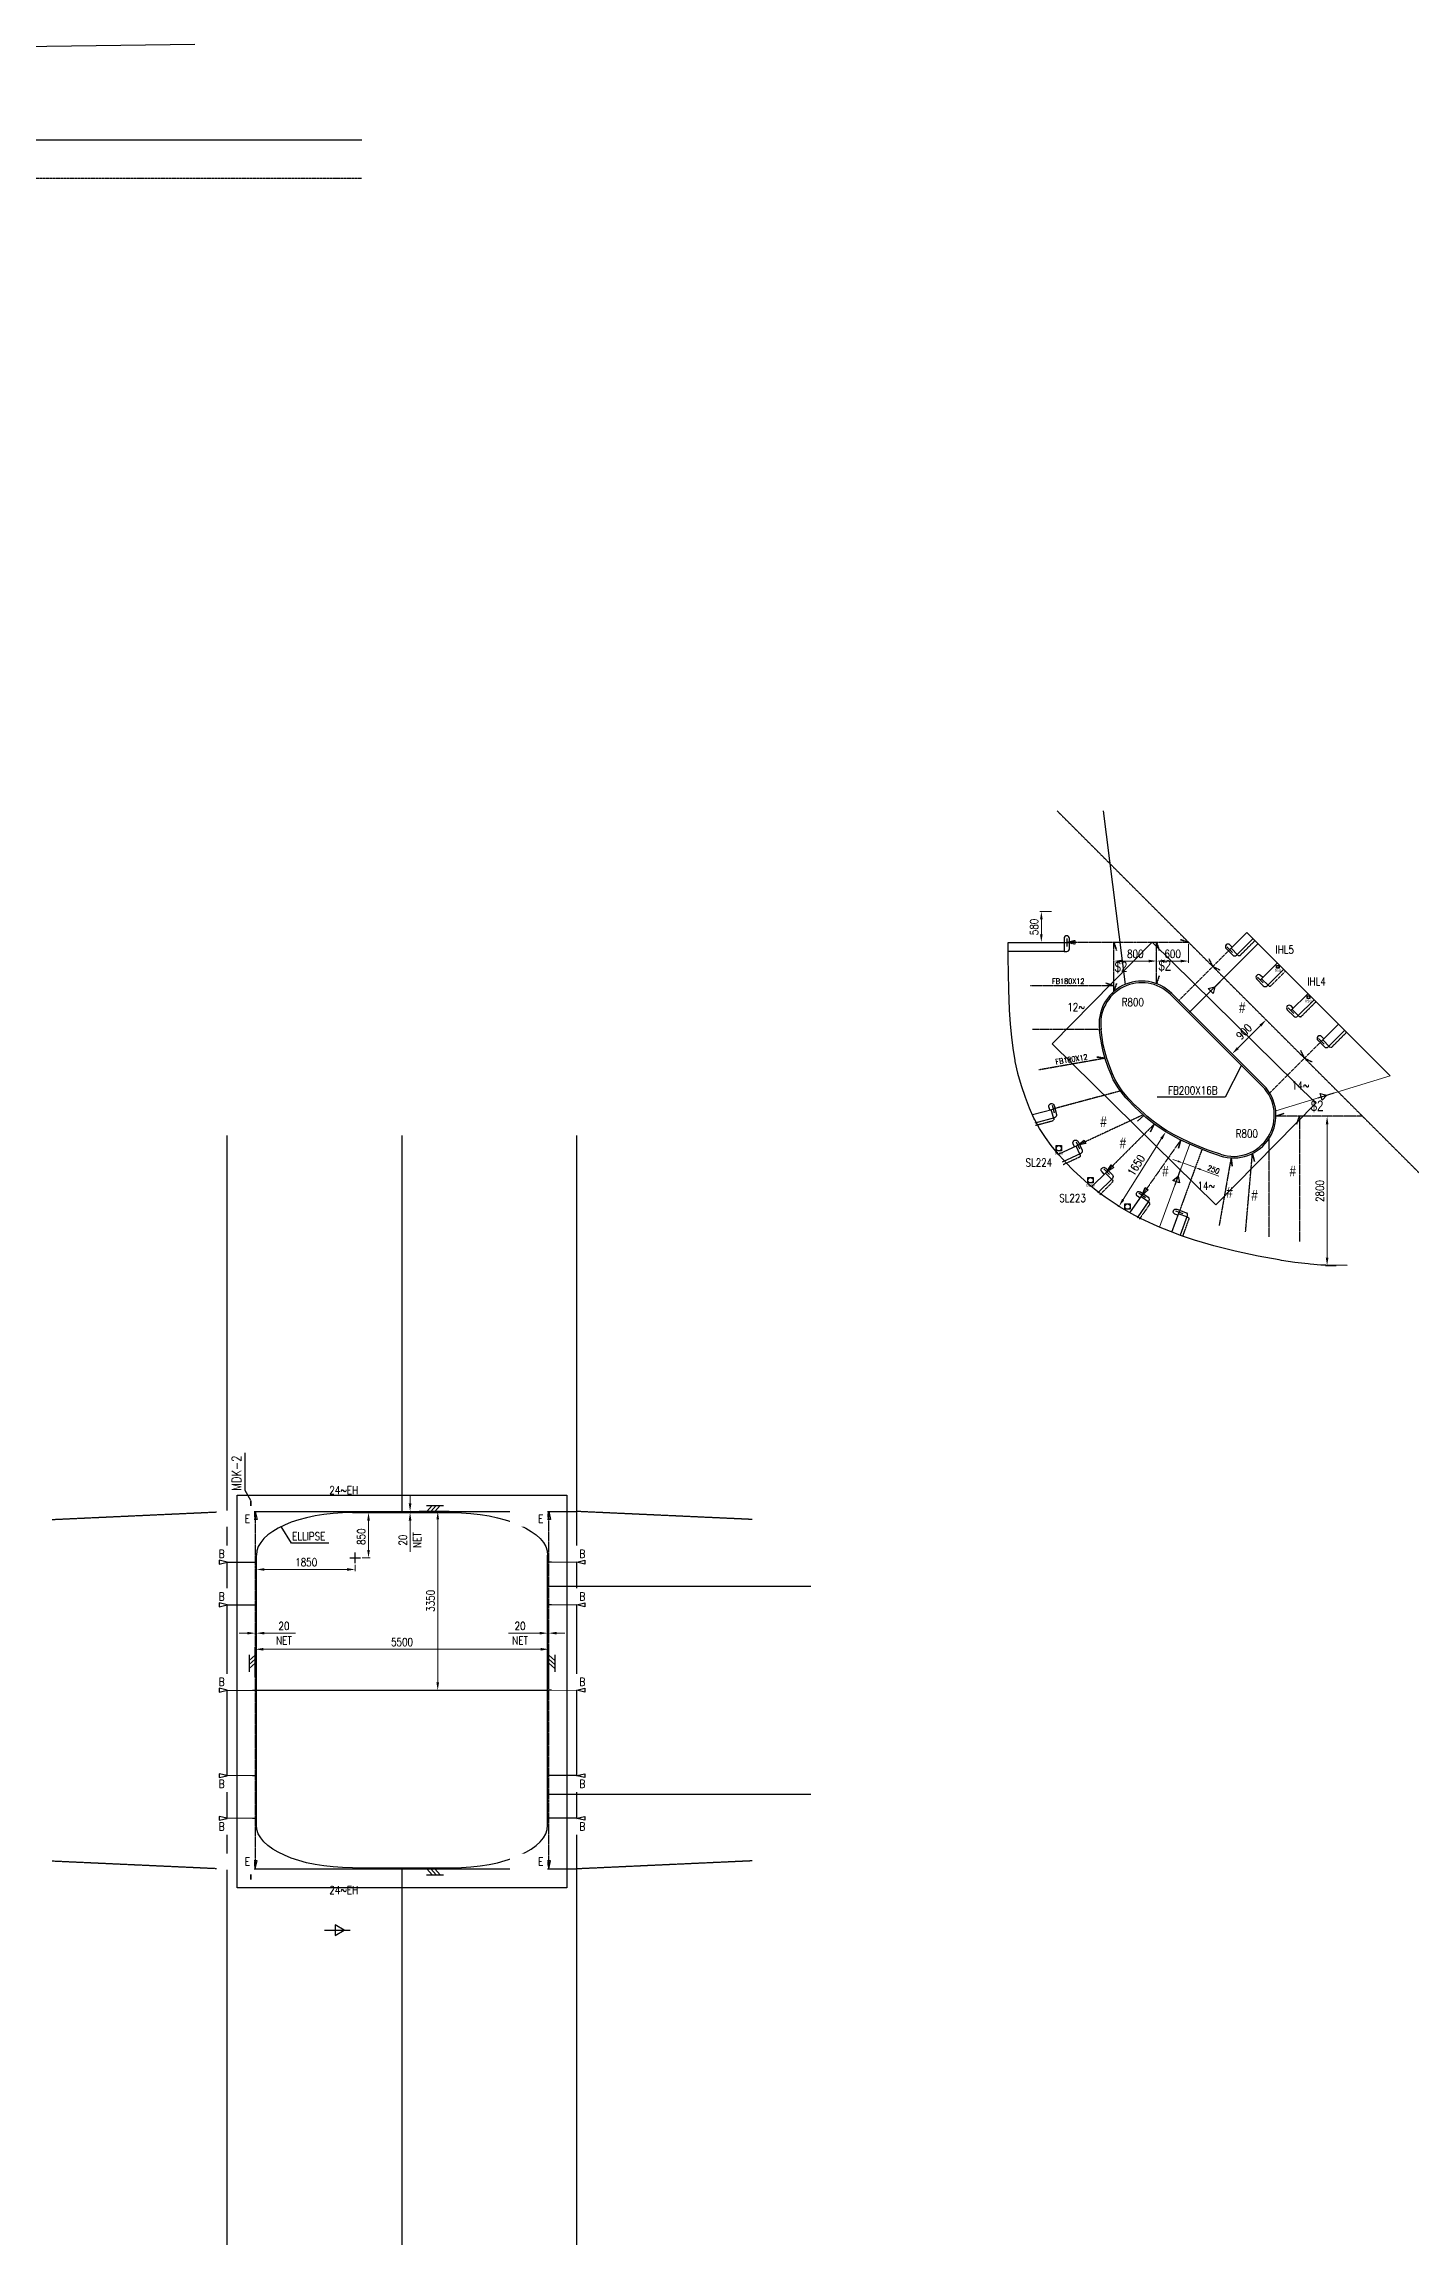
# Model space of a CAD drawing. Header units: millimetres. Extents: x 5207 to 81201, y -23793 to 43219.
# Drawn here: x 29220 to 54841, y 381 to 41640 of the extents above; entities that cross this region are included whole.
import ezdxf
from ezdxf.enums import TextEntityAlignment as Align

# ---------------------------------------------------------------- set-up
doc = ezdxf.new("R2010")
doc.units = ezdxf.units.MM
for name, pattern in [('CENTER', [8, 5.5, -1, 0.5, -1]), ('DASHED', [8, 6, -2]), ('DOUBLEDOT', [10, 6.5, -1, 0.25, -1, 0.25, -1])]:
    doc.linetypes.add(name, pattern=pattern)
for name, color, linetype in [('0_Bracket_Invi', 3, 'DASHED'), ('100-AD1', 7, 'Continuous'), ('Girder_Invisible', 3, 'DOUBLEDOT'), ('Plan_Invisible', 3, 'DASHED'), ('Plan_Visible', 3, 'Continuous'), ('Plate_Invisible', 3, 'DASHED'), ('Seam', 40, 'Continuous'), ('Stiffener_Invisible', 2, 'DASHED'), ('Stiffener_Visible', 1, 'CENTER'), ('T', 3, 'Continuous'), ('Text', 7, 'Continuous'), ('可识别开孔', 7, 'Continuous'), ('开孔识别结果', 7, 'Continuous')]:
    doc.layers.add(name, color=color, linetype=linetype)
doc.layers.add('非标开孔', color=190, linetype='Continuous', plot=False)
doc.styles.add('JITDXF', font='short.shx', dxfattribs={"width": 0.8, "bigfont": 'hzdxf.shx'})
doc.styles.add('JNRD_E1', font='romans.shx', dxfattribs={"width": 0.8})
doc.styles.get("Standard").update_dxf_attribs({"font": ''})
doc.styles.get('Standard').set_extended_font_data('SimSun')
doc.dimstyles.new('Jnrd_D150', dxfattribs={"dimtxt": 150, "dimasz": 150, "dimexe": 30, "dimexo": 30, "dimgap": 60, "dimtad": 1, "dimdec": 0, "dimrnd": 0.5, "dimzin": 0, "dimdsep": 46, "dimtxsty": 'JNRD_E1', "dimcen": 0, "dimclrd": 1, "dimclre": 1, "dimclrt": 2, "dimadec": 0, "dimazin": 0, "dimtfac": 1, "dimtdec": 0, "dimtmove": 0, "dimatfit": 3, "dimfxl": 1, "dimtolj": 1, "dimtzin": 0, "dimlwd": 5, "dimlwe": 5, "dimarcsym": 0})

# ---------------------------------------------------------------- blocks, each defined once
blk = doc.blocks.new('zw$8CC4')
for p, q in [((-930, 3330), (930, 3330)), ((-2730, -2530), (-2730, 2530)), ((2730, -2530), (2730, 2530)), ((-930, -3330), (930, -3330))]:
    blk.add_line(p, q)
for centre, major_axis in [((-930, 2530), (-1800, 0)), ((930, -2530), (1800, 0))]:
    blk.add_ellipse(centre, major_axis=major_axis, ratio=0.444444, start_param=4.712389, end_param=6.283185)
at = {"extrusion": (0, 0, -1)}
for centre, major_axis in [((930, 2530), (1800, 0)), ((-930, -2530), (-1800, 0))]:
    blk.add_ellipse(centre, major_axis=major_axis, ratio=0.444444, start_param=4.712389, end_param=6.283185, dxfattribs=at)
blk = doc.blocks.new('*D7365')
at = {"layer": 'Defpoints', "color": 0}
for p in [(36599, 14131), (36599, 14131), (36599, 10781)]:
    blk.add_point(p, dxfattribs=at)
at = {"layer": 'Text', "color": 1, "linetype": 'Continuous', "lineweight": 5}
for p, q in [((36569, 14131), (36569, 14131)), ((36599, 10931), (36599, 13981)), ((36569, 10781), (36569, 10781))]:
    blk.add_line(p, q, dxfattribs=at)
at = {"layer": 'Text', "color": 1}
for points in [[(36624, 13981), (36574, 13981), (36599, 14131)], [(36574, 10931), (36624, 10931), (36599, 10781)]]:
    blk.add_solid(points, dxfattribs=at)
at = {"layer": 'Text', "color": 2, "insert": (36464, 12456), "char_height": 150, "attachment_point": 5, "rotation": 90, "style": 'JNRD_E1'}
blk.add_mtext('\\A1;3350', dxfattribs=at)
blk = doc.blocks.new('*D7466')
at = {"layer": 'Defpoints', "color": 0}
for p in [(33180, 11548), (38680, 11548), (38680, 11548)]:
    blk.add_point(p, dxfattribs=at)
at = {"layer": 'Text', "color": 1, "linetype": 'Continuous', "lineweight": 5}
for p, q in [((33180, 11578), (33180, 11578)), ((38680, 11578), (38680, 11578)), ((33330, 11548), (38530, 11548))]:
    blk.add_line(p, q, dxfattribs=at)
at = {"layer": 'Text', "color": 1}
for points in [[(33330, 11573), (33330, 11523), (33180, 11548)], [(38530, 11523), (38530, 11573), (38680, 11548)]]:
    blk.add_solid(points, dxfattribs=at)
at = {"layer": 'Text', "color": 2, "insert": (35930, 11683), "char_height": 150, "attachment_point": 5, "style": 'JNRD_E1'}
blk.add_mtext('\\A1;5500', dxfattribs=at)
blk = doc.blocks.new('*D7567')
at = {"layer": 'Defpoints', "color": 0}
for p in [(35302, 14111), (35302, 14111), (35150, 13261)]:
    blk.add_point(p, dxfattribs=at)
at = {"layer": 'Text', "color": 1, "linetype": 'Continuous', "lineweight": 5}
for p, q in [((35272, 14111), (35272, 14111)), ((35302, 13411), (35302, 13961)), ((35180, 13261), (35332, 13261))]:
    blk.add_line(p, q, dxfattribs=at)
at = {"layer": 'Text', "color": 1}
for points in [[(35327, 13961), (35277, 13961), (35302, 14111)], [(35277, 13411), (35327, 13411), (35302, 13261)]]:
    blk.add_solid(points, dxfattribs=at)
at = {"layer": 'Text', "color": 2, "insert": (35167, 13658), "char_height": 150, "attachment_point": 5, "rotation": 90, "style": 'JNRD_E1'}
blk.add_mtext('\\A1;850', dxfattribs=at)
blk = doc.blocks.new('*D7668')
at = {"layer": 'Defpoints', "color": 0}
for p in [(33200, 13044), (33200, 13044), (35050, 13161)]:
    blk.add_point(p, dxfattribs=at)
at = {"layer": 'Text', "color": 1, "linetype": 'Continuous', "lineweight": 5}
for p, q in [((33200, 13074), (33200, 13074)), ((34900, 13044), (33350, 13044)), ((35050, 13131), (35050, 13014))]:
    blk.add_line(p, q, dxfattribs=at)
at = {"layer": 'Text', "color": 1}
for points in [[(33350, 13069), (33350, 13019), (33200, 13044)], [(34900, 13019), (34900, 13069), (35050, 13044)]]:
    blk.add_solid(points, dxfattribs=at)
at = {"layer": 'Text', "color": 2, "insert": (34134, 13179), "char_height": 150, "attachment_point": 5, "style": 'JNRD_E1'}
blk.add_mtext('\\A1;1850', dxfattribs=at)
blk = doc.blocks.new('*D7769')
at = {"layer": 'Defpoints', "color": 0}
for p in [(36081, 14131), (36081, 14111), (36081, 14111)]:
    blk.add_point(p, dxfattribs=at)
at = {"layer": 'Text', "color": 1, "linetype": 'Continuous', "lineweight": 5}
for p, q in [((36051, 14111), (36051, 14111)), ((36081, 14281), (36081, 14431)), ((36081, 14131), (36081, 14111)), ((36111, 14131), (36111, 14131)), ((36081, 13961), (36081, 13377))]:
    blk.add_line(p, q, dxfattribs=at)
at = {"layer": 'Text', "color": 1}
for points in [[(36056, 14281), (36106, 14281), (36081, 14131)], [(36106, 13961), (36056, 13961), (36081, 14111)]]:
    blk.add_solid(points, dxfattribs=at)
at = {"layer": 'Text', "color": 2, "char_height": 150, "attachment_point": 5, "rotation": 90, "style": 'JNRD_E1'}
for s, insert in [('\\A1;20', (35946, 13594)), ('NET', (36216, 13594))]:
    blk.add_mtext(s, dxfattribs=dict(at, insert=insert))
blk = doc.blocks.new('*D7870')
at = {"layer": 'Defpoints', "color": 0}
for p in [(33180, 11850), (33200, 11850), (33200, 11850)]:
    blk.add_point(p, dxfattribs=at)
at = {"layer": 'Text', "color": 1, "linetype": 'Continuous', "lineweight": 5}
for p, q in [((33030, 11850), (32880, 11850)), ((33180, 11880), (33180, 11880)), ((33180, 11850), (33200, 11850)), ((33200, 11880), (33200, 11880)), ((33350, 11850), (33934, 11850))]:
    blk.add_line(p, q, dxfattribs=at)
at = {"layer": 'Text', "color": 1}
for points in [[(33030, 11825), (33030, 11875), (33180, 11850)], [(33350, 11875), (33350, 11825), (33200, 11850)]]:
    blk.add_solid(points, dxfattribs=at)
at = {"layer": 'Text', "color": 2, "char_height": 150, "attachment_point": 5, "style": 'JNRD_E1'}
for s, insert in [('\\A1;20', (33717, 11985)), ('NET', (33717, 11715))]:
    blk.add_mtext(s, dxfattribs=dict(at, insert=insert))
blk = doc.blocks.new('*D7971')
at = {"layer": 'Defpoints', "color": 0}
for p in [(38660, 11850), (38660, 11850), (38680, 11850)]:
    blk.add_point(p, dxfattribs=at)
at = {"layer": 'Text', "color": 1, "linetype": 'Continuous', "lineweight": 5}
for p, q in [((38510, 11850), (37925, 11850)), ((38680, 11850), (38660, 11850)), ((38660, 11820), (38660, 11820)), ((38680, 11820), (38680, 11820)), ((38830, 11850), (38980, 11850))]:
    blk.add_line(p, q, dxfattribs=at)
at = {"layer": 'Text', "color": 1}
for points in [[(38510, 11825), (38510, 11875), (38660, 11850)], [(38830, 11875), (38830, 11825), (38680, 11850)]]:
    blk.add_solid(points, dxfattribs=at)
at = {"layer": 'Text', "color": 2, "char_height": 150, "attachment_point": 5, "style": 'JNRD_E1'}
for s, insert in [('\\A1;20', (38142, 11985)), ('NET', (38142, 11715))]:
    blk.add_mtext(s, dxfattribs=dict(at, insert=insert))
blk = doc.blocks.new('llx')
at = {"color": 6, "linetype": 'ByBlock'}
for p, q in [((562, 0), (0, 0)), ((141, 113), (461, 113)), ((247, 113), (148, 0)), ((321, 113), (221, 0)), ((398, 113), (298, 0))]:
    blk.add_line(p, q, dxfattribs=at)
blk = doc.blocks.new('Z$W@#45B0128F')
at = {"layer": 'Seam', "color": 40}
blk.add_line((-479, 0), (0, 0), dxfattribs=at)
blk.add_lwpolyline([(-110, 0), (-280, 99), (-280, -99)], close=True, dxfattribs=at)
blk = doc.blocks.new('*U185171')
at = {"ltscale": 0.5}
for p, q in [((-180, 415), (0, 415)), ((-165, 435), (-165, 0)), ((60, 485), (-115, 485)), ((0, 385), (60, 385))]:
    blk.add_line(p, q, dxfattribs=at)
at = {"linetype": 'DASHED'}
blk.add_line((-215, 380), (-215, 0), dxfattribs=at)
blk.add_arc((-180, 380), 35, 90, 180, dxfattribs=at)
at = {"ltscale": 0.5}
for centre, start, end in [((-115, 435), 90, 180), ((60, 435), 270, 90)]:
    blk.add_arc(centre, 50, start, end, dxfattribs=at)
blk.add_arc((0, 0), 0.02, 0, 90)
at = {"layer": 'T'}
for p, q in [((75, 450), (-75, 450)), ((0, 0), (0, 450))]:
    blk.add_line(p, q, dxfattribs=at)
blk = doc.blocks.new('*U186172')
at = {"ltscale": 0.5}
for p, q in [((165, -385), (165, 0)), ((0, -335), (-60, -335)), ((180, -365), (0, -365)), ((-60, -435), (115, -435))]:
    blk.add_line(p, q, dxfattribs=at)
at = {"linetype": 'DASHED'}
blk.add_line((215, -330), (215, 0), dxfattribs=at)
blk.add_arc((0, 0), 0.02, 180, 270)
at = {"ltscale": 0.5}
for centre, start, end in [((-60, -385), 90, 270), ((115, -385), 270, 0)]:
    blk.add_arc(centre, 50, start, end, dxfattribs=at)
at = {"linetype": 'DASHED'}
blk.add_arc((180, -330), 35, 270, 0, dxfattribs=at)
at = {"layer": 'T'}
for p, q in [((0, 0), (0, -400)), ((-75, -400), (75, -400))]:
    blk.add_line(p, q, dxfattribs=at)
blk = doc.blocks.new('*U187173')
at = {"ltscale": 0.5}
for p, q in [((165, -385), (165, 0)), ((0, -335), (-60, -335)), ((180, -365), (0, -365)), ((-60, -435), (115, -435))]:
    blk.add_line(p, q, dxfattribs=at)
at = {"linetype": 'DASHED'}
blk.add_line((215, -330), (215, 0), dxfattribs=at)
blk.add_arc((0, 0), 0.02, 180, 270)
at = {"ltscale": 0.5}
for centre, start, end in [((-60, -385), 90, 270), ((115, -385), 270, 0)]:
    blk.add_arc(centre, 50, start, end, dxfattribs=at)
at = {"linetype": 'DASHED'}
blk.add_arc((180, -330), 35, 270, 0, dxfattribs=at)
at = {"layer": 'T'}
for p, q in [((0, 0), (0, -400)), ((-75, -400), (75, -400))]:
    blk.add_line(p, q, dxfattribs=at)
blk = doc.blocks.new('*D196182')
at = {"color": 1, "lineweight": 5}
for p, q in [((53240, 21539), (53239, 21539)), ((53269, 21389), (53269, 18889)), ((53441, 18739), (53239, 18739))]:
    blk.add_line(p, q, dxfattribs=at)
at = {"color": 1}
for points in [[(53294, 21389), (53244, 21389), (53269, 21539)], [(53244, 18889), (53294, 18889), (53269, 18739)]]:
    blk.add_solid(points, dxfattribs=at)
at = {"layer": 'Defpoints', "color": 0}
for p in [(53270, 21539), (53269, 18739), (53471, 18739)]:
    blk.add_point(p, dxfattribs=at)
at = {"color": 2, "insert": (53134, 20139), "char_height": 150, "attachment_point": 5, "rotation": 90, "style": 'JNRD_E1'}
blk.add_mtext('\\A1;2800', dxfattribs=at)
blk = doc.blocks.new('*D197183')
at = {"color": 1, "lineweight": 5}
for p, q in [((49447, 19978), (50165, 21121)), ((50246, 21247), (50220, 21264)), ((49368, 19850), (49342, 19867))]:
    blk.add_line(p, q, dxfattribs=at)
at = {"color": 1}
for points in [[(50187, 21108), (50144, 21134), (50245, 21248)], [(49426, 19991), (49468, 19965), (49367, 19851)]]:
    blk.add_solid(points, dxfattribs=at)
at = {"layer": 'Defpoints', "color": 0}
for p in [(50245, 21248), (50272, 21231), (49394, 19834)]:
    blk.add_point(p, dxfattribs=at)
at = {"color": 2, "insert": (49692, 20621), "char_height": 150, "attachment_point": 5, "rotation": 57.8428, "style": 'JNRD_E1'}
blk.add_mtext('\\A1;1650', dxfattribs=at)
blk = doc.blocks.new('*D198184')
at = {"color": 1, "lineweight": 5}
for p, q in [((48104, 25379), (47883, 25379)), ((47913, 25229), (47913, 24949)), ((48104, 24799), (47883, 24799))]:
    blk.add_line(p, q, dxfattribs=at)
at = {"color": 1}
for points in [[(47938, 25229), (47888, 25229), (47913, 25379)], [(47888, 24949), (47938, 24949), (47913, 24799)]]:
    blk.add_solid(points, dxfattribs=at)
at = {"layer": 'Defpoints', "color": 0}
for p in [(48134, 25379), (47913, 24799), (48134, 24799)]:
    blk.add_point(p, dxfattribs=at)
at = {"color": 2, "insert": (47778, 25089), "char_height": 150, "attachment_point": 5, "rotation": 90, "style": 'JNRD_E1'}
blk.add_mtext('\\A1;580', dxfattribs=at)
blk = doc.blocks.new('*D199185')
at = {"color": 1, "lineweight": 5}
for p, q in [((51596, 22817), (52020, 23241)), ((52105, 23368), (52105, 23368)), ((51468, 22732), (51468, 22732))]:
    blk.add_line(p, q, dxfattribs=at)
at = {"color": 1}
for points in [[(52037, 23223), (52002, 23258), (52126, 23347)], [(51578, 22834), (51613, 22799), (51489, 22710)]]:
    blk.add_solid(points, dxfattribs=at)
at = {"layer": 'Defpoints', "color": 0}
for p in [(52126, 23347), (52126, 23347), (51489, 22710)]:
    blk.add_point(p, dxfattribs=at)
at = {"color": 2, "insert": (51712, 23124), "char_height": 150, "attachment_point": 5, "rotation": 44.9999, "style": 'JNRD_E1'}
blk.add_mtext('\\A1;900', dxfattribs=at)
blk = doc.blocks.new('*D200186')
at = {"color": 1, "lineweight": 5}
for p, q in [((50074, 24769), (50074, 24419)), ((50674, 24769), (50674, 24419)), ((50524, 24449), (50224, 24449))]:
    blk.add_line(p, q, dxfattribs=at)
at = {"color": 1}
for points in [[(50224, 24474), (50224, 24424), (50074, 24449)], [(50524, 24424), (50524, 24474), (50674, 24449)]]:
    blk.add_solid(points, dxfattribs=at)
at = {"layer": 'Defpoints', "color": 0}
for p in [(50074, 24799), (50674, 24799), (50074, 24449)]:
    blk.add_point(p, dxfattribs=at)
at = {"color": 2, "insert": (50374, 24584), "char_height": 150, "attachment_point": 5, "style": 'JNRD_E1'}
blk.add_mtext('\\A1;600', dxfattribs=at)
blk = doc.blocks.new('*U193179')
at = {"ltscale": 0.5}
for p, q in [((60, 435), (-115, 435)), ((-180, 365), (0, 365)), ((-165, 385), (-165, 0)), ((0, 335), (60, 335))]:
    blk.add_line(p, q, dxfattribs=at)
at = {"linetype": 'DASHED'}
blk.add_line((-215, 330), (-215, 0), dxfattribs=at)
at = {"ltscale": 0.5}
for centre, start, end in [((-115, 385), 90, 180), ((60, 385), 270, 90)]:
    blk.add_arc(centre, 50, start, end, dxfattribs=at)
at = {"linetype": 'DASHED'}
blk.add_arc((-180, 330), 35, 90, 180, dxfattribs=at)
blk.add_arc((0, 0), 0.02, 0, 90)
at = {"layer": 'T'}
for p, q in [((75, 400), (-75, 400)), ((0, 0), (0, 400))]:
    blk.add_line(p, q, dxfattribs=at)
blk = doc.blocks.new('*D201187')
at = {"color": 1, "lineweight": 5}
for p, q in [((49274, 24464), (49274, 24479)), ((49424, 24449), (49924, 24449)), ((50074, 24464), (50074, 24479))]:
    blk.add_line(p, q, dxfattribs=at)
at = {"color": 1}
for points in [[(49424, 24474), (49424, 24424), (49274, 24449)], [(49924, 24424), (49924, 24474), (50074, 24449)]]:
    blk.add_solid(points, dxfattribs=at)
at = {"layer": 'Defpoints', "color": 0}
for p in [(49274, 24434), (50074, 24449), (50074, 24434)]:
    blk.add_point(p, dxfattribs=at)
at = {"color": 2, "insert": (49674, 24584), "char_height": 150, "attachment_point": 5, "style": 'JNRD_E1'}
blk.add_mtext('\\A1;800', dxfattribs=at)
blk = doc.blocks.new('butt')
at = {"layer": 'Seam'}
blk.add_line((0, 0), (-634, 0), dxfattribs=at)
blk.add_lwpolyline([(-499, 130), (-499, -130), (-274, 0), (-499, 130)], dxfattribs=at)
blk = doc.blocks.new('*D202188')
at = {"color": 1, "lineweight": 5}
for p, q in [((50471, 20698), (50377, 20732)), ((50565, 20664), (50800, 20578)), ((50570, 20678), (50570, 20678)), ((50805, 20593), (50805, 20593)), ((50894, 20544), (51237, 20419))]:
    blk.add_line(p, q, dxfattribs=at)
at = {"color": 1}
for points in [[(50465, 20682), (50477, 20714), (50565, 20664)], [(50899, 20560), (50888, 20529), (50800, 20578)]]:
    blk.add_solid(points, dxfattribs=at)
at = {"layer": 'Defpoints', "color": 0}
for p in [(50565, 20664), (50800, 20578), (50800, 20578)]:
    blk.add_point(p, dxfattribs=at)
at = {"color": 2, "insert": (51140, 20540), "char_height": 100, "attachment_point": 5, "rotation": 340, "style": 'JNRD_E1'}
blk.add_mtext('\\A1;250', dxfattribs=at)

msp = doc.modelspace()

# ---------------------------------------------------------------- linework, layer by layer
at = {"color": 2}
msp.add_line((48338.81, 24629.22), (47288.81, 24629.22), dxfattribs=at)
at = {"lineweight": 0}
for p, q in [((50336.33, 23821.33), (52057.43, 22100.06)), ((50357.54, 23842.54), (52078.65, 22121.27))]:
    msp.add_line(p, q, dxfattribs=at)
msp.add_lwpolyline([(48338.81, 24629.22), (48388.81, 24629.22, 0.41421356), (48438.81, 24679.22), (48438.81, 24874.22, 1), (48338.81, 24874.22)], format="xyb", close=True)
for points in [[(51260.78, 20798.18), (51070.08, 20862.74), (51010.21, 20884.96), (50785.23, 20976.51), (50698, 21014.84), (50501.78, 21106.6), (50389.49, 21164.45), (50246.35, 21247.35), (50194.07, 21280.21), (50058.23, 21371.4), (49988.26, 21422.97), (49870.95, 21519.3), (49831.53, 21554.13), (49656.61, 21718.57), (49651.96, 21723.16), (49532.64, 21846.99), (49498.92, 21885.06), (49406.46, 21999.18), (49350.88, 22075.49), (49300.18, 22154.4), (49262.24, 22223.51), (49219.08, 22320.87), (49168.11, 22454.43), (49111.87, 22616.07), (49071.07, 22753.88), (49044.65, 22876.01), (49016.98, 23053.38), (49002.8, 23161.42)], [(51270.4, 20826.6), (51080.11, 20891.02), (51021.08, 20912.92), (50796.92, 21004.14), (50710.39, 21042.17), (50515.01, 21133.54), (50403.89, 21190.78), (50261.86, 21273.03), (50210.42, 21305.37), (50075.5, 21395.94), (50006.69, 21446.65), (49890.41, 21542.14), (49851.74, 21576.3), (49677.43, 21740.18), (49673.31, 21744.24), (49554.68, 21867.36), (49521.81, 21904.46), (49430.26, 22017.46), (49375.64, 22092.44), (49325.98, 22169.75), (49289.15, 22236.84), (49246.82, 22332.31), (49196.3, 22464.71), (49140.43, 22625.27), (49100.15, 22761.32), (49074.16, 22881.5), (49046.68, 23057.64), (49032.55, 23165.33)], [(51667.03, 22497.57), (51358.41, 21898.32), (50086.94, 21898.32)]]:
    msp.add_lwpolyline(points)
for centre, radius, start, end in [((49794.92, 23273.8), 800, 45.309849, 188.074458), ((49794.92, 23273.8), 770, 45.309849, 188.074458), ((51510.21, 21558.34), 800, 251.833689, 44.720906), ((51510.21, 21558.34), 770, 251.833689, 44.720906)]:
    msp.add_arc(centre, radius, start, end)
at = {"layer": '0_Bracket_Invi'}
msp.add_line((49395.49, 22014.24), (48132.44, 21675.81), dxfattribs=at)
at = {"layer": '100-AD1'}
msp.add_line((33179.72, 10781.11), (38679.64, 10781.11), dxfattribs=at)
at = {"layer": 'Girder_Invisible'}
for p, q in [((32649.43, 381.11), (32649.43, 21181.11)), ((35929.43, 14131.11), (35929.43, 21181.11)), ((39209.43, 381.11), (39209.43, 21181.11)), ((29369.65, 13981.11), (32649.65, 14131.11)), ((32649.65, 14131.11), (39209.65, 14131.11)), ((42489.65, 13981.11), (39209.65, 14131.11)), ((29369.65, 7581.11), (32649.65, 7431.11)), ((32649.65, 7431.11), (39209.65, 7431.11)), ((35929.43, 381.11), (35929.43, 7431.11)), ((42489.65, 7581.11), (39209.65, 7431.11))]:
    msp.add_line(p, q, dxfattribs=at)
at = {"layer": 'Plan_Invisible'}
for p, q in [((51444.56, 24664.93), (50489.8, 23710.27)), ((49003.22, 23169.26), (47744.16, 23169.26)), ((53162.69, 22946.49), (52192.41, 21976.18)), ((52182.07, 19281.81), (52182.07, 21124.07)), ((50924.04, 20920.03), (50496.12, 19744.33))]:
    msp.add_line(p, q, dxfattribs=at)
at = {"layer": 'Plan_Visible', "linetype": 'ByBlock'}
msp.add_line((21789.38, 41489.78), (32049.38, 41639.78), dxfattribs=at)
at = {"layer": 'Plan_Visible'}
for p, q in [((35173.52, 39839.78), (23453.51, 39839.78)), ((47288.81, 24799.22), (48388.81, 24799.22)), ((48388.81, 24874.22), (48388.81, 24724.22))]:
    msp.add_line(p, q, dxfattribs=at)
at = {"layer": 'Plan_Visible', "color": 4}
msp.add_lwpolyline([(53647.04, 18743.64), (53243.59, 18746.76), (53151.56, 18750.13), (52954.18, 18766.98), (52913.34, 18771.23), (52665.25, 18797.75), (52411.55, 18838.29), (52367.57, 18846.07), (51976.11, 18917.87), (51545.62, 19008.79), (51518.17, 19015.13), (51144.46, 19110.33), (50828.42, 19203.11), (50802.07, 19211.43), (50518.38, 19307.47), (50412.08, 19346.92), (50142.24, 19456.72), (50016.5, 19511.98), (49774.2, 19625.29), (49597.74, 19716.2), (49393.53, 19834.46), (49294.96, 19896.43), (49108.54, 20021.57), (48974.55, 20120.31), (48800.8, 20263), (48719.97, 20334.41), (48511.67, 20530.23), (48478, 20563.48), (48320.52, 20726.92), (48239.78, 20818.05), (48097.75, 20993.36), (47988.75, 21142.99), (47881.2, 21310.42), (47790.67, 21475.31), (47775.15, 21506.64), (47693.02, 21691.9), (47617.81, 21889), (47540.77, 22110.4), (47472.59, 22340.68), (47470.57, 22348.56), (47423.17, 22567.71), (47420.55, 22582.03), (47383.61, 22818.79), (47357.29, 23019.41), (47333.88, 23266.85), (47317.03, 23534.28), (47301.98, 23915.85), (47291.18, 24515.52), (47288.87, 24777), (47288.81, 24799.22)], dxfattribs=at)
at = {"layer": 'Plan_Visible'}
msp.add_lwpolyline([(54449.62, 22295.95), (51762.61, 24982.97)], dxfattribs=at)
at = {"layer": 'Plate_Invisible', "ltscale": 0.5}
for p, q in [((32649.43, 13181.11), (33179.72, 13181.11)), ((39209.43, 13181.11), (38679.14, 13181.11)), ((32649.43, 12381.11), (33179.72, 12381.11)), ((39209.43, 12381.11), (38679.14, 12381.11)), ((32649.43, 10781.11), (33179.72, 10781.11)), ((39209.43, 10781.11), (38679.14, 10781.11)), ((32649.43, 9181.11), (33179.72, 9181.11)), ((39209.43, 9181.11), (38679.14, 9181.11)), ((32649.43, 8381.11), (33179.72, 8381.11)), ((39209.43, 8381.11), (38679.14, 8381.11))]:
    msp.add_line(p, q, dxfattribs=at)
at = {"layer": 'Seam', "ltscale": 4}
msp.add_line((49071.85, 27263.19), (49486.26, 24011.86), dxfattribs=at)
at = {"layer": 'Seam', "color": 11}
msp.add_line((51973.34, 24772.24), (50690.32, 23489.35), dxfattribs=at)
at = {"layer": 'Seam', "color": 2, "linetype": 'Continuous', "lineweight": 0}
for p, q in [((52306.1, 21639.26), (54449.62, 22295.95)), ((50693.3, 21017.04), (50127.71, 19463.1))]:
    msp.add_line(p, q, dxfattribs=at)
at = {"layer": 'Seam'}
for p, q in [((38659.43, 12731.11), (43589.47, 12731.11)), ((38659.43, 8831.11), (43589.47, 8831.11))]:
    msp.add_line(p, q, dxfattribs=at)
at = {"layer": 'Stiffener_Invisible'}
for p, q in [((48209.9, 27263.25), (51126.23, 24346.63)), ((50673.69, 24799.22), (48388.81, 24799.22)), ((49273.69, 23880.69), (49273.69, 24799.22)), ((50073.69, 24023.66), (50073.69, 24799.22)), ((51126.23, 24346.63), (52844.49, 22628.2)), ((49273.69, 23984.26), (47700.75, 23984.26)), ((49108.68, 22626.84), (47867.22, 22407.94)), ((52844.49, 22628.2), (55194.32, 20278.15)), ((49818.96, 21565.95), (48595.12, 20995.26)), ((53933.34, 21539.26), (52311.58, 21539.26)), ((52749.32, 21540.82), (52749.32, 19188.82)), ((50029.84, 21392.32), (49138.43, 20500.91)), ((50526.64, 21094.98), (49801.21, 20058.95)), ((51469.18, 20759.39), (51246.21, 19494.84)), ((51741.17, 19373.39), (51869.8, 20843.72)), ((33179.72, 14131.11), (33179.72, 7431.11)), ((38679.64, 7431.11), (38679.64, 14131.11))]:
    msp.add_line(p, q, dxfattribs=at)
for points in [[(48388.81, 24799.22), (48538.81, 24834.22), (48538.81, 24764.22), (48388.81, 24799.22)], [(49273.69, 24799.22), (49323.69, 24649.22)], [(50073.69, 24799.22), (50123.69, 24649.22)], [(50673.69, 24799.22), (50523.69, 24849.22)], [(51126.46, 24346.86), (51055.76, 24488.29)], [(51126.46, 24346.86), (51267.88, 24276.15)], [(49273.69, 23984.26), (49123.69, 24034.26)], [(49273.69, 23880.69), (49323.69, 24030.69)], [(50073.69, 24023.66), (50123.69, 24173.66)], [(52844.73, 22628.44), (52774.03, 22769.87)], [(49108.68, 22626.84), (48952.28, 22650.04)], [(52844.73, 22628.44), (52986.15, 22557.72)], [(52749.32, 21540.82), (52699.32, 21390.82)]]:
    msp.add_lwpolyline(points, close=True, dxfattribs=at)
at = {"layer": 'Stiffener_Invisible', "linetype": 'Continuous'}
for points in [[(49831.53, 21554.13), (49716.72, 21445.42)], [(52308.58, 21539.26), (52458.58, 21589.26)], [(48595.12, 20995.26), (48716.27, 21090.38), (48745.85, 21026.93), (48595.12, 20995.26)], [(50029.84, 21392.32), (49959.13, 21250.9)], [(50526.64, 21094.98), (50481.56, 20943.43)], [(49138.43, 20500.91), (49219.74, 20631.72), (49269.24, 20582.22), (49138.43, 20500.91)], [(51469.18, 20759.39), (51492.37, 20602.99)], [(51869.8, 20843.72), (51906.54, 20689.93)], [(49801.21, 20058.95), (49858.57, 20201.9), (49915.91, 20161.75), (49801.21, 20058.95)], [(33179.72, 14131.11), (33214.72, 13981.11), (33144.72, 13981.11)], [(38679.64, 14131.11), (38714.64, 13981.11), (38644.64, 13981.11)], [(33179.72, 7431.11), (33214.72, 7581.11), (33144.72, 7581.11)], [(38679.64, 7431.11), (38714.64, 7581.11), (38644.64, 7581.11)]]:
    msp.add_lwpolyline(points, close=True, dxfattribs=at)
at = {"layer": 'Stiffener_Visible'}
msp.add_line((23358.04, 39125.56), (35173.52, 39125.56), dxfattribs=at)
at = {"layer": 'Text', "color": 7, "linetype": 'Continuous'}
for p, q in [((34949.72, 13261.11), (35149.72, 13261.11)), ((35049.72, 13161.11), (35049.72, 13361.11))]:
    msp.add_line(p, q, dxfattribs=at)
at = {"layer": 'Text'}
msp.add_lwpolyline([(34556.59, 13539.93), (33857.68, 13539.93), (33664.54, 13847.53)], dxfattribs=at)
at = {"layer": '可识别开孔'}
for centre, radius in [((52346.11, 24343.16), 25), ((52918.98, 23770.51), 25), ((48240.96, 20940.45), 50), ((48835.46, 20339.37), 50), ((49529.87, 19845.79), 50)]:
    msp.add_circle(centre, radius, dxfattribs=at)
at = {"layer": '开孔识别结果', "color": 6}
for points in [[(52321.11, 24368.16), (52371.11, 24368.16), (52371.11, 24318.16), (52321.11, 24318.16)], [(52893.98, 23795.51), (52943.98, 23795.51), (52943.98, 23745.51), (52893.98, 23745.51)], [(48190.96, 20990.45), (48290.96, 20990.45), (48290.96, 20890.45), (48190.96, 20890.45)], [(48785.46, 20389.37), (48885.46, 20389.37), (48885.46, 20289.37), (48785.46, 20289.37)], [(49479.87, 19895.79), (49579.87, 19895.79), (49579.87, 19795.79), (49479.87, 19795.79)]]:
    msp.add_lwpolyline(points, close=True, dxfattribs=at)
at = {"layer": '非标开孔'}
msp.add_lwpolyline([(48118.02, 22896.82), (49989.95, 24800.98), (53057.34, 21785.5), (51185.41, 19881.34)], close=True, dxfattribs=at)

# ---------------------------------------------------------------- block references
at = {"rotation": 134.9999498998061}
for p in [(51762.62, 24982.96), (52335.38, 24410.2), (52908.13, 23837.45), (53480.89, 23264.69)]:
    msp.add_blockref('*U185171', p, dxfattribs=at)
at = {"xscale": -1}
for name, p, rotation in [('*U193179', (47746.07, 21572.28), 285), ('*U186172', (48232.59, 20826.22), 115.0000000003599), ('*U187173', (48855.58, 20218.06), 135.00000000036), ('*U187173', (49571.77, 19731.29), 145.0000000003602), ('*U187173', (50359.31, 19368.45), 160.0000000003603)]:
    msp.add_blockref(name, p, dxfattribs=dict(at, rotation=rotation))
msp.add_blockref('zw$8CC4', (35929.64, 10781.11))
at = {"layer": 'Seam', "xscale": -0.5, "yscale": 0.5, "zscale": 0.5, "rotation": 224.9972386245536}
msp.add_blockref('butt', (51263.63, 24062.6), dxfattribs=at)
at = {"layer": 'Seam', "ltscale": 4, "yscale": 0.5, "zscale": 0.5}
for p, xscale, rotation in [((53397.84, 21975.38), -0.4999999999999995, 197.2438084446096), ((50522.62, 20548.11), -0.5, 250.2438084446096)]:
    msp.add_blockref('butt', p, dxfattribs=dict(at, xscale=xscale, rotation=rotation))
at = {"layer": 'Seam'}
msp.add_blockref('Z$W@#45B0128F', (34957.7, 6281.11), dxfattribs=at)
at = {"layer": 'Text', "ltscale": 0.5}
msp.add_blockref('llx', (36249.06, 14131.11), dxfattribs=at)
at = {"layer": 'Text', "ltscale": 0.5, "xscale": -1}
for p, rotation in [((33179.22, 11586.63), 89.99999996884306), ((36249.06, 7431.11), 179.9999999999636)]:
    msp.add_blockref('llx', p, dxfattribs=dict(at, rotation=rotation))
at = {"layer": 'Text', "ltscale": 0.5, "rotation": 270.0000000311568}
msp.add_blockref('llx', (38679.64, 11586.63), dxfattribs=at)

# ---------------------------------------------------------------- texts
at = {"color": 7, "style": 'JITDXF', "width": 0.8}
for s, p in [('$2', (49286.31, 24241.33)), ('$2', (50107.13, 24265.71)), ('#', (51617.75, 23477.84)), ('#', (49017.51, 21338.08)), ('$2', (52962.33, 21634.97)), ('#', (49381.94, 20941.02)), ('#', (50178.19, 20411.55)), ('#', (52564.68, 20412.91)), ('#', (51380.51, 20015.75)), ('#', (51849.9, 19959.68))]:
    msp.add_text(s, height=200, dxfattribs=at).set_placement(p)
at = {"style": 'JNRD_E1', "width": 0.8}
for s, height, p in [('IHL5', 150, (52302.61, 24587.94)), ('FB180X12', 100, (48115.17, 24021.31)), ('IHL4', 150, (52898.82, 23991.97)), ('12~', 150, (48400.29, 23510.45)), ('R800', 150, (49418.59, 23603.46)), ('FB200X16B', 150, (50289.03, 21948.32)), ('14~ ', 150, (52609.36, 22043.54)), ('R800', 150, (51556.28, 21139.81)), ('SL224', 150, (47616.95, 20596.58)), ('14~ ', 150, (50839.58, 20161.13)), ('SL223', 150, (48248.45, 19932.23))]:
    msp.add_text(s, height=height, dxfattribs=at).set_placement(p)
msp.add_text('FB180X12', height=100, rotation=9.143507, dxfattribs=at).set_placement((48187.16, 22509.24))
at = {"layer": 'Text', "color": 3, "ltscale": 0.5, "style": 'JNRD_E1', "width": 0.758974}
msp.add_text('MDK-2', height=180, rotation=90.001814, dxfattribs=at).set_placement((32917.4, 14522.24))
at = {"layer": 'Text', "color": 2, "ltscale": 0.5, "style": 'JNRD_E1', "width": 0.8}
msp.add_text('24~EH', height=150, dxfattribs=at).set_placement((34566.9, 14453.65))
at = {"layer": 'Text', "ltscale": 0.5, "style": 'JNRD_E1', "width": 0.8}
msp.add_text('ELLIPSE', height=150, dxfattribs=at).set_placement((33870.49, 13590.64))
at = {"layer": 'Text', "color": 2, "ltscale": 0.5, "style": 'JNRD_E1', "width": 0.8}
msp.add_text('24~EH', height=150, rotation=360, dxfattribs=at).set_placement((34566.9, 6958.57))
at = {"layer": '开孔识别结果', "color": 6}
for s, p in [('D50', (52346.11, 24298.16)), ('D50', (52918.98, 23725.51)), ('D100', (48240.96, 20870.45)), ('D100', (48835.46, 20269.37))]:
    msp.add_text(s, height=50, dxfattribs=at).set_placement(p, align=Align.TOP_CENTER)

# ---------------------------------------------------------------- dimensions: what is measured, and where the dimension line sits
for base, p1, p2, picture, middle in [((47913.21, 24799.22), (48134.45, 25379.22), (48134.45, 24799.22), '*D198184', (47778.21, 25089.22)), ((53269.12, 18739.26), (53270.19, 21539.26), (53470.87, 18739.26), '*D196182', (53134.12, 20139.26))]:
    dim = msp.add_linear_dim(base=base, p1=p1, p2=p2, angle=90, dimstyle='Jnrd_D150')
    dim.commit()
    dim.dimension.update_dxf_attribs({"geometry": picture, "text_midpoint": middle})
for p1, p2, picture, middle in [((50673.69, 24799.22), (50073.69, 24799.22), '*D200186', (50373.69, 24583.85)), ((49273.69, 24433.74), (50073.69, 24433.74), '*D201187', (49673.69, 24583.85))]:
    dim = msp.add_linear_dim(base=(50073.69, 24448.85), p1=p1, p2=p2, dimstyle='Jnrd_D150')
    dim.commit()
    dim.dimension.update_dxf_attribs({"geometry": picture, "text_midpoint": middle})
for p1, p2, distance, picture, middle in [((51489.46, 22710.45), (52125.86, 23346.85), 0, '*D199185', (51712.2, 23124.11)), ((49393.53, 19834.46), (50271.76, 21231.37), 31.34, '*D197183', (49691.82, 20621.45))]:
    dim = msp.add_aligned_dim(p1=p1, p2=p2, distance=distance, dimstyle='Jnrd_D150')
    dim.commit()
    dim.dimension.update_dxf_attribs({"geometry": picture, "text_midpoint": middle})
at = {"color": 2}
dim = msp.add_aligned_dim(p1=(50564.78, 20663.92), p2=(50799.7, 20578.42), distance=0, dimstyle='Jnrd_D150', override={"dimtxt": 100, "dimasz": 100, "dimexe": 15, "dimexo": 15, "dimgap": 30}, dxfattribs=at)
dim.commit()
dim.dimension.update_dxf_attribs({"geometry": '*D202188', "text_midpoint": (51139.84, 20539.75)})
at = {"layer": 'Text', "color": 7, "linetype": 'Continuous'}
dim = msp.add_linear_dim(base=(35301.97, 14111.11), p1=(35149.72, 13261.11), p2=(35301.97, 14111.11), angle=90, dimstyle='Jnrd_D150', dxfattribs=at)
dim.commit()
dim.dimension.update_dxf_attribs({"geometry": '*D7567', "text_midpoint": (35301.97, 13657.94), "dimtype": 160})
for base, p1, p2, angle, picture, middle in [((36081.06, 14111.11), (36081.06, 14131.11), (36081.06, 14111.11), 90, '*D7769', (36081.06, 13593.96)), ((38659.64, 11850.36), (38679.64, 11850.36), (38659.64, 11850.36), 180, '*D7971', (38142.49, 11850.36))]:
    dim = msp.add_linear_dim(base=base, p1=p1, p2=p2, angle=angle, text='<>\\XNET', dimstyle='Jnrd_D150', dxfattribs=at)
    dim.commit()
    dim.dimension.update_dxf_attribs({"geometry": picture, "text_midpoint": middle})
dim = msp.add_linear_dim(base=(36598.57, 14131.11), p1=(36598.57, 10781.11), p2=(36598.57, 14131.11), angle=90, dimstyle='Jnrd_D150', dxfattribs=at)
dim.commit()
dim.dimension.update_dxf_attribs({"geometry": '*D7365', "text_midpoint": (36463.57, 12456.11)})
dim = msp.add_linear_dim(base=(33199.72, 13043.55), p1=(35049.72, 13161.11), p2=(33199.72, 13043.55), dimstyle='Jnrd_D150', dxfattribs=at)
dim.commit()
dim.dimension.update_dxf_attribs({"geometry": '*D7668', "text_midpoint": (34134.3, 13043.55), "dimtype": 160})
dim = msp.add_linear_dim(base=(33199.72, 11850.36), p1=(33179.72, 11850.36), p2=(33199.72, 11850.36), text='<>\\XNET', dimstyle='Jnrd_D150', dxfattribs=at)
dim.commit()
dim.dimension.update_dxf_attribs({"geometry": '*D7870', "text_midpoint": (33716.86, 11850.36)})
dim = msp.add_linear_dim(base=(38679.64, 11547.79), p1=(33179.72, 11547.79), p2=(38679.64, 11547.79), dimstyle='Jnrd_D150', dxfattribs=at)
dim.commit()
dim.dimension.update_dxf_attribs({"geometry": '*D7466', "text_midpoint": (35929.68, 11682.79)})

# ---------------------------------------------------------------- next in the draw order: texts
at = {"layer": 'Text', "ltscale": 0.5, "char_height": 150, "width": 552.4103, "style": 'JNRD_E1', "bg_fill": 2}
for s, insert, attachment_point in [('E', (33079.91, 14070.09), 3), ('E', (38579.83, 14070.09), 3), ('B', (32496.44, 13412.49), 1), ('B', (39362.41, 13412.49), 3), ('B', (32496.44, 12612.49), 1), ('B', (39362.41, 12612.49), 3), ('B', (32496.44, 11012.49), 1), ('B', (39362.41, 11012.49), 3), ('B', (32496.44, 8949.73), 7), ('B', (39362.41, 8949.73), 9), ('B', (32496.44, 8149.73), 7), ('B', (39362.41, 8149.73), 9), ('E', (33079.91, 7492.13), 9), ('E', (38579.83, 7492.13), 9)]:
    msp.add_mtext(s, dxfattribs=dict(at, insert=insert, attachment_point=attachment_point))

# ---------------------------------------------------------------- next in the draw order: linework, layer by layer
at = {"layer": 'Stiffener_Invisible', "linetype": 'Continuous'}
for points in [[(32649.43, 13181.11), (32499.43, 13216.11), (32499.43, 13146.11)], [(39209.43, 13181.11), (39359.43, 13216.11), (39359.43, 13146.11)], [(32649.43, 12381.11), (32499.43, 12416.11), (32499.43, 12346.11)], [(39209.43, 12381.11), (39359.43, 12416.11), (39359.43, 12346.11)], [(32649.43, 10781.11), (32499.43, 10816.11), (32499.43, 10746.11)], [(39209.43, 10781.11), (39359.43, 10816.11), (39359.43, 10746.11)], [(32649.43, 9181.11), (32499.43, 9216.11), (32499.43, 9146.11)], [(39209.43, 9181.11), (39359.43, 9216.11), (39359.43, 9146.11)], [(32649.43, 8381.11), (32499.43, 8416.11), (32499.43, 8346.11)], [(39209.43, 8381.11), (39359.43, 8416.11), (39359.43, 8346.11)]]:
    msp.add_lwpolyline(points, close=True, dxfattribs=at)
at = {"layer": 'Text', "color": 7}
msp.add_lwpolyline([(33096.91, 14334.47), (32987.16, 14524.81), (32987.16, 15229.5)], dxfattribs=at)
for points in [[(33096.91, 14234.47, 35, 35, 0), (33096.91, 14334.47, 0, 0, 0), (33246.91, 14334.47, 50, 0, 0), (33396.91, 14334.47, 0, 0, 0)], [(33096.91, 7327.74, 35, 35, 0), (33096.91, 7227.74, 0, 0, 0), (33246.91, 7227.74, 50, 0, 0), (33396.91, 7227.74, 0, 0, 0)]]:
    msp.add_lwpolyline(points, format="xyseb", dxfattribs=at)
at = {"layer": '非标开孔'}
msp.add_lwpolyline([(32836.69, 14439.21), (39016.23, 14439.21), (39016.23, 7078.02), (32836.69, 7078.02)], close=True, dxfattribs=at)

doc.saveas('drawing.dxf')
